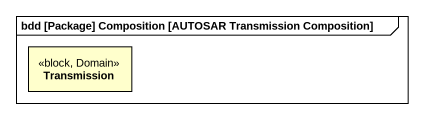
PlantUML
@startuml
mainframe bdd [Package] Composition [AUTOSAR Transmission Composition]
hide circle
hide empty members
class Transmission <<block, Domain>>
@enduml
